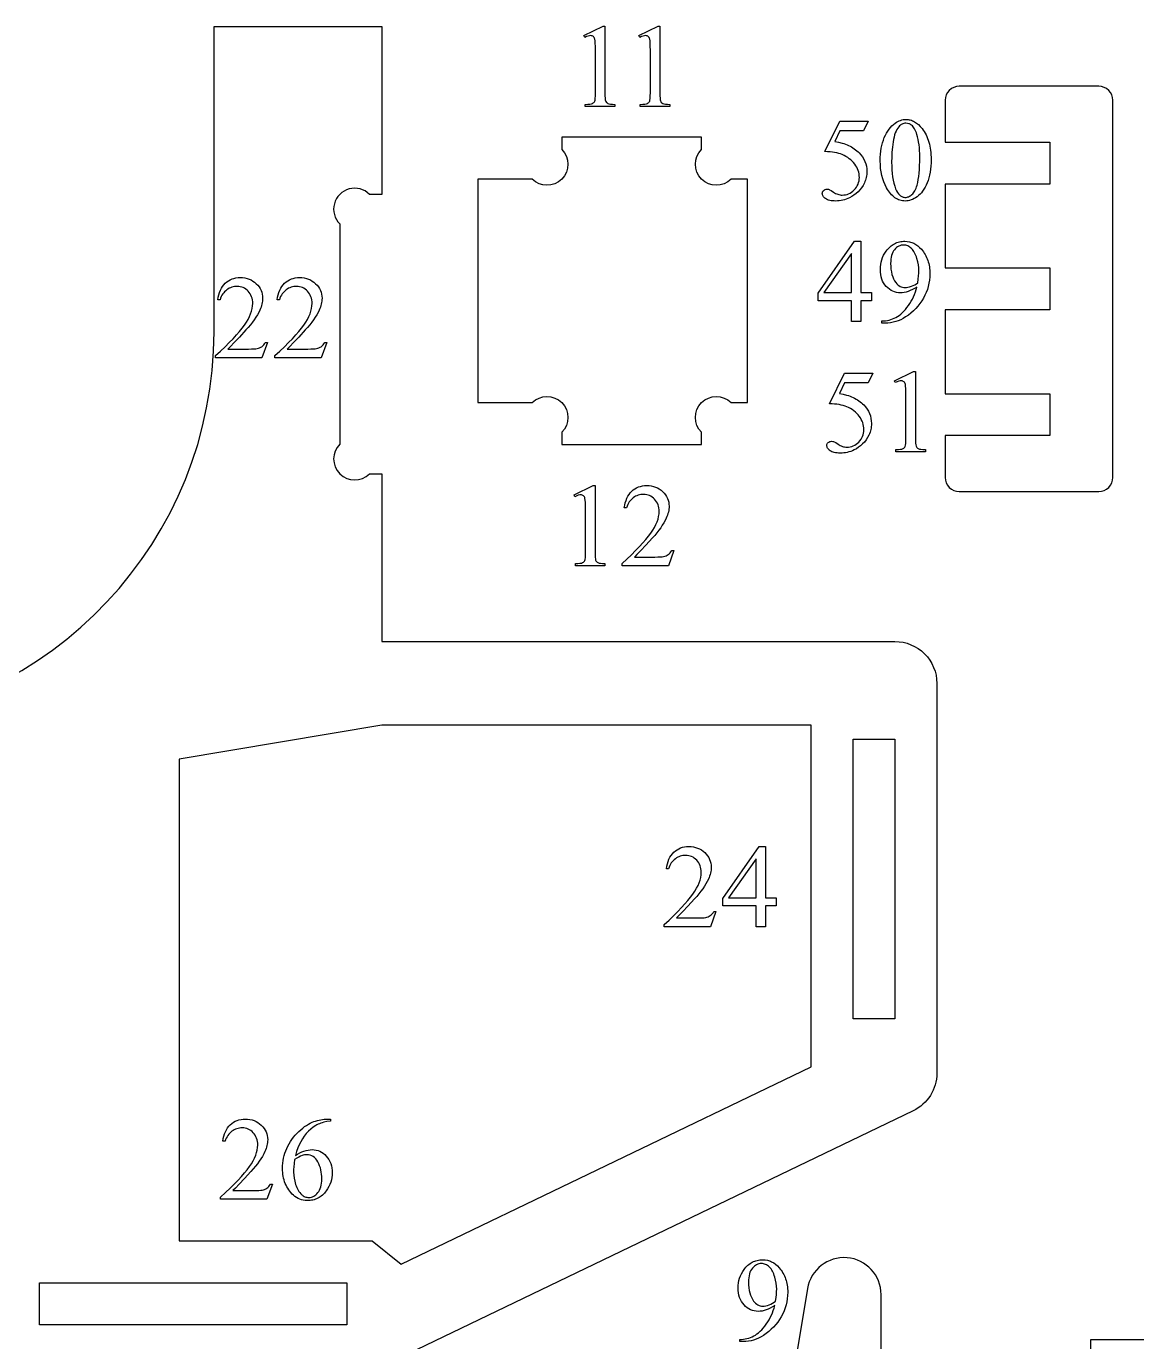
# Model space of a CAD drawing. Extents: x 5 to 599, y -219 to 392.
# Drawn here: x 395 to 479.1, y 292 to 391.6 of the extents above; entities that cross this region are included whole.
import ezdxf

# ---------------------------------------------------------------- set-up
doc = ezdxf.new("R2010")
doc.units = 0
doc.header["$MEASUREMENT"] = 0
for name, color, linetype in [('EXT', 1, 'CONTINUOUS'), ('INT', 5, 'CONTINUOUS'), ('TEXT', 18, 'CONTINUOUS')]:
    doc.layers.add(name, color=color, linetype=linetype)

msp = doc.modelspace()

# ---------------------------------------------------------------- linework, layer by layer
at = {"layer": 'EXT'}
for points in [[(422.59, 290.412, -0.112586), (421.213, 290.098), (381.189, 290.098), (381.189, 338.674, 0.396443), (409.236, 368.488), (409.236, 391.594), (421.937, 391.594), (421.937, 378.893), (421.007, 378.893, 1), (418.762, 376.648), (418.762, 359.97, 1), (421.007, 357.725), (421.937, 357.725), (421.937, 345.024), (460.814, 345.024, -0.414214), (463.989, 341.849), (463.989, 312.328, -0.288188), (462.191, 309.466)], [(465.675, 356.383), (476.259, 356.383, 0.414214), (477.318, 357.441), (477.318, 386.018, 0.414214), (476.259, 387.077), (465.675, 387.077, 0.414214), (464.617, 386.018), (464.617, 382.843), (472.555, 382.843), (472.555, 379.668), (464.617, 379.668), (464.617, 373.317), (472.555, 373.317), (472.555, 370.142), (464.617, 370.142), (464.617, 363.792), (472.555, 363.792), (472.555, 360.617), (464.617, 360.617), (464.617, 357.441, 0.414214)], [(429.228, 363.114), (433.333, 363.114, -1), (435.578, 360.869), (435.578, 359.939), (446.162, 359.939), (446.162, 360.869, -1), (448.407, 363.114), (449.65, 363.114), (449.65, 380.048), (448.407, 380.048, -1), (446.162, 382.293), (446.162, 383.223), (435.578, 383.223), (435.578, 382.293, -1), (433.333, 380.048), (429.228, 380.048)]]:
    msp.add_lwpolyline(points, format="xyb", close=True, dxfattribs=at)
for points in [[(459.763, 281.676), (459.763, 295.549, 0.920673), (454.191, 296.01), (452.27, 284.477, -1)], [(496.807, 292.132), (475.639, 292.132), (475.639, 291.202, -1)]]:
    msp.add_lwpolyline(points, format="xyb", dxfattribs=at)
at = {"layer": 'INT'}
for points in [[(423.416, 297.857), (454.464, 312.796), (454.464, 338.674), (421.937, 338.674), (406.59, 336.117), (406.59, 299.624), (421.213, 299.624)], [(460.814, 316.448), (457.639, 316.448), (457.639, 337.616), (460.814, 337.616)], [(419.291, 293.273), (396.006, 293.273), (396.006, 296.449), (419.291, 296.449)]]:
    msp.add_lwpolyline(points, close=True, dxfattribs=at)
at = {"layer": 'TEXT'}
for points in [[(437.255, 390.914), (438.704, 391.621), (438.849, 391.621), (438.849, 386.594), (438.852, 386.367), (438.86, 386.188), (438.873, 386.056), (438.891, 385.971), (438.917, 385.913), (438.955, 385.862), (439.004, 385.818), (439.064, 385.782), (439.147, 385.752), (439.264, 385.73), (439.415, 385.715), (439.6, 385.707), (439.6, 385.545), (437.361, 385.545), (437.361, 385.707), (437.553, 385.715), (437.708, 385.73), (437.825, 385.751), (437.905, 385.78), (437.962, 385.814), (438.01, 385.854), (438.048, 385.9), (438.076, 385.951), (438.098, 386.031), (438.113, 386.165), (438.122, 386.353), (438.125, 386.594), (438.125, 389.808), (438.122, 390.104), (438.114, 390.341), (438.1, 390.521), (438.081, 390.642), (438.062, 390.708), (438.038, 390.764), (438.006, 390.811), (437.969, 390.848), (437.926, 390.877), (437.879, 390.898), (437.829, 390.91), (437.774, 390.914), (437.684, 390.906), (437.579, 390.88), (437.458, 390.838), (437.321, 390.778)], [(441.418, 390.914), (442.867, 391.621), (443.011, 391.621), (443.011, 386.594), (443.014, 386.367), (443.022, 386.188), (443.035, 386.056), (443.053, 385.971), (443.08, 385.913), (443.117, 385.862), (443.166, 385.818), (443.227, 385.782), (443.309, 385.752), (443.426, 385.73), (443.577, 385.715), (443.762, 385.707), (443.762, 385.545), (441.523, 385.545), (441.523, 385.707), (441.715, 385.715), (441.87, 385.73), (441.987, 385.751), (442.067, 385.78), (442.124, 385.814), (442.172, 385.854), (442.21, 385.9), (442.239, 385.951), (442.26, 386.031), (442.275, 386.165), (442.284, 386.353), (442.287, 386.594), (442.287, 389.808), (442.284, 390.104), (442.276, 390.341), (442.262, 390.521), (442.243, 390.642), (442.225, 390.708), (442.2, 390.764), (442.169, 390.811), (442.131, 390.848), (442.088, 390.877), (442.042, 390.898), (441.991, 390.91), (441.936, 390.914), (441.847, 390.906), (441.741, 390.88), (441.62, 390.838), (441.483, 390.778)], [(458.785, 384.445), (458.443, 383.699), (456.651, 383.699), (456.261, 382.9), (456.544, 382.849), (456.812, 382.782), (456.941, 382.742), (457.065, 382.698), (457.186, 382.65), (457.303, 382.598), (457.417, 382.542), (457.526, 382.482), (457.632, 382.418), (457.734, 382.349), (457.833, 382.277), (457.927, 382.2), (458.018, 382.12), (458.105, 382.035), (458.242, 381.882), (458.36, 381.723), (458.461, 381.558), (458.543, 381.385), (458.607, 381.206), (458.652, 381.021), (458.68, 380.829), (458.689, 380.63), (458.686, 380.514), (458.677, 380.4), (458.662, 380.288), (458.641, 380.178), (458.614, 380.07), (458.581, 379.965), (458.542, 379.862), (458.498, 379.761), (458.396, 379.568), (458.282, 379.391), (458.156, 379.228), (458.017, 379.08), (457.868, 378.947), (457.711, 378.827), (457.545, 378.721), (457.372, 378.628), (457.245, 378.571), (457.117, 378.522), (456.989, 378.481), (456.86, 378.447), (456.73, 378.421), (456.599, 378.402), (456.468, 378.39), (456.335, 378.387), (456.206, 378.389), (456.086, 378.398), (455.975, 378.412), (455.873, 378.432), (455.78, 378.458), (455.696, 378.489), (455.622, 378.526), (455.556, 378.569), (455.499, 378.615), (455.449, 378.662), (455.408, 378.711), (455.373, 378.76), (455.347, 378.811), (455.328, 378.863), (455.316, 378.916), (455.312, 378.97), (455.319, 379.03), (455.338, 379.086), (455.369, 379.139), (455.413, 379.188), (455.467, 379.229), (455.527, 379.259), (455.594, 379.276), (455.668, 379.282), (455.775, 379.273), (455.823, 379.262), (455.868, 379.247), (455.984, 379.185), (456.16, 379.067), (456.242, 379.014), (456.325, 378.967), (456.408, 378.928), (456.491, 378.896), (456.575, 378.871), (456.659, 378.853), (456.743, 378.842), (456.827, 378.839), (456.954, 378.845), (457.076, 378.863), (457.195, 378.893), (457.309, 378.936), (457.42, 378.991), (457.527, 379.057), (457.63, 379.136), (457.729, 379.227), (457.82, 379.327), (457.899, 379.432), (457.966, 379.543), (458.021, 379.658), (458.063, 379.779), (458.094, 379.905), (458.112, 380.037), (458.118, 380.173), (458.112, 380.307), (458.096, 380.439), (458.069, 380.568), (458.031, 380.695), (457.982, 380.82), (457.923, 380.943), (457.852, 381.063), (457.771, 381.181), (457.68, 381.295), (457.581, 381.402), (457.474, 381.502), (457.358, 381.595), (457.235, 381.682), (457.103, 381.763), (456.962, 381.836), (456.814, 381.903), (456.689, 381.95), (456.553, 381.992), (456.406, 382.028), (456.249, 382.059), (456.08, 382.085), (455.901, 382.106), (455.711, 382.121), (455.51, 382.132), (456.651, 384.445)], [(459.703, 381.434), (459.708, 381.684), (459.722, 381.925), (459.746, 382.158), (459.78, 382.381), (459.823, 382.596), (459.876, 382.802), (459.938, 382.999), (460.01, 383.188), (460.09, 383.366), (460.176, 383.532), (460.269, 383.686), (460.368, 383.829), (460.473, 383.96), (460.585, 384.08), (460.703, 384.187), (460.827, 384.283), (460.926, 384.35), (461.026, 384.408), (461.127, 384.457), (461.229, 384.497), (461.331, 384.528), (461.434, 384.551), (461.538, 384.564), (461.643, 384.568), (461.729, 384.566), (461.812, 384.557), (461.895, 384.544), (461.977, 384.525), (462.058, 384.5), (462.137, 384.47), (462.216, 384.435), (462.293, 384.394), (462.37, 384.347), (462.445, 384.296), (462.592, 384.176), (462.734, 384.034), (462.873, 383.87), (462.955, 383.76), (463.032, 383.644), (463.104, 383.524), (463.171, 383.399), (463.232, 383.27), (463.287, 383.135), (463.338, 382.996), (463.383, 382.852), (463.423, 382.703), (463.458, 382.549), (463.487, 382.39), (463.511, 382.227), (463.529, 382.059), (463.543, 381.886), (463.551, 381.708), (463.553, 381.526), (463.549, 381.272), (463.535, 381.027), (463.511, 380.792), (463.479, 380.568), (463.437, 380.352), (463.385, 380.147), (463.325, 379.951), (463.255, 379.765), (463.178, 379.59), (463.095, 379.428), (463.008, 379.278), (462.915, 379.14), (462.817, 379.015), (462.714, 378.902), (462.606, 378.802), (462.493, 378.714), (462.378, 378.637), (462.263, 378.571), (462.15, 378.514), (462.038, 378.468), (461.927, 378.433), (461.817, 378.407), (461.708, 378.392), (461.6, 378.387), (461.494, 378.39), (461.391, 378.402), (461.29, 378.422), (461.192, 378.449), (461.095, 378.485), (461.001, 378.528), (460.909, 378.579), (460.819, 378.638), (460.732, 378.705), (460.646, 378.779), (460.563, 378.862), (460.482, 378.952), (460.404, 379.05), (460.327, 379.156), (460.253, 379.27), (460.181, 379.392), (460.069, 379.609), (459.972, 379.837), (459.89, 380.076), (459.822, 380.326), (459.77, 380.587), (459.733, 380.858), (459.71, 381.14)], [(460.563, 381.324), (460.568, 381.024), (460.582, 380.737), (460.606, 380.465), (460.639, 380.208), (460.682, 379.964), (460.734, 379.734), (460.795, 379.519), (460.866, 379.317), (460.933, 379.164), (461.007, 379.031), (461.089, 378.919), (461.178, 378.827), (461.226, 378.788), (461.275, 378.755), (461.327, 378.727), (461.38, 378.704), (461.435, 378.686), (461.493, 378.673), (461.552, 378.666), (461.613, 378.663), (461.672, 378.666), (461.732, 378.676), (461.793, 378.693), (461.854, 378.716), (461.916, 378.746), (461.978, 378.783), (462.041, 378.826), (462.104, 378.876), (462.166, 378.934), (462.224, 379.001), (462.278, 379.076), (462.328, 379.161), (462.375, 379.255), (462.417, 379.357), (462.456, 379.469), (462.491, 379.59), (462.538, 379.788), (462.579, 380.006), (462.614, 380.243), (462.642, 380.499), (462.664, 380.775), (462.68, 381.071), (462.69, 381.385), (462.693, 381.719), (462.689, 381.968), (462.68, 382.207), (462.663, 382.435), (462.64, 382.653), (462.61, 382.86), (462.574, 383.057), (462.531, 383.243), (462.482, 383.418), (462.441, 383.54), (462.397, 383.652), (462.351, 383.755), (462.301, 383.849), (462.248, 383.934), (462.193, 384.01), (462.135, 384.076), (462.074, 384.134), (462.028, 384.168), (461.979, 384.197), (461.928, 384.222), (461.875, 384.242), (461.762, 384.27), (461.639, 384.279), (461.565, 384.274), (461.494, 384.262), (461.424, 384.241), (461.357, 384.212), (461.292, 384.174), (461.228, 384.128), (461.167, 384.074), (461.108, 384.011), (461.032, 383.913), (460.962, 383.802), (460.899, 383.679), (460.842, 383.542), (460.792, 383.392), (460.747, 383.23), (460.709, 383.054), (460.678, 382.865), (460.628, 382.475), (460.592, 382.089), (460.571, 381.705)], [(459.041, 371.457), (459.041, 370.833), (458.242, 370.833), (458.242, 369.261), (457.518, 369.261), (457.518, 370.833), (454.998, 370.833), (454.998, 371.395), (457.759, 375.338), (458.242, 375.338), (458.242, 371.457)], [(459.827, 369.139), (459.827, 369.301), (459.969, 369.307), (460.108, 369.321), (460.244, 369.342), (460.378, 369.372), (460.51, 369.409), (460.639, 369.454), (460.765, 369.506), (460.89, 369.567), (461.012, 369.637), (461.133, 369.719), (461.254, 369.813), (461.373, 369.919), (461.491, 370.038), (461.609, 370.168), (461.725, 370.31), (461.84, 370.464), (461.95, 370.627), (462.052, 370.793), (462.145, 370.963), (462.229, 371.137), (462.305, 371.315), (462.372, 371.498), (462.43, 371.684), (462.479, 371.874), (462.309, 371.77), (462.143, 371.68), (461.98, 371.604), (461.823, 371.541), (461.669, 371.493), (461.519, 371.458), (461.373, 371.437), (461.232, 371.43), (461.078, 371.438), (460.929, 371.461), (460.786, 371.499), (460.649, 371.552), (460.518, 371.62), (460.392, 371.703), (460.271, 371.802), (460.156, 371.916), (460.051, 372.042), (459.96, 372.178), (459.883, 372.324), (459.82, 372.48), (459.772, 372.646), (459.737, 372.822), (459.716, 373.008), (459.709, 373.204), (459.716, 373.397), (459.737, 373.584), (459.772, 373.766), (459.82, 373.943), (459.883, 374.114), (459.96, 374.28), (460.051, 374.441), (460.156, 374.596), (460.225, 374.686), (460.297, 374.77), (460.37, 374.848), (460.447, 374.921), (460.526, 374.987), (460.608, 375.048), (460.692, 375.103), (460.779, 375.152), (460.868, 375.196), (460.96, 375.234), (461.055, 375.265), (461.152, 375.292), (461.251, 375.312), (461.354, 375.326), (461.458, 375.335), (461.566, 375.338), (461.746, 375.328), (461.919, 375.3), (462.003, 375.279), (462.086, 375.253), (462.167, 375.222), (462.246, 375.186), (462.4, 375.101), (462.547, 374.997), (462.687, 374.874), (462.821, 374.732), (462.899, 374.637), (462.972, 374.539), (463.039, 374.438), (463.102, 374.335), (463.159, 374.228), (463.212, 374.12), (463.26, 374.008), (463.302, 373.893), (463.34, 373.776), (463.372, 373.656), (463.4, 373.534), (463.422, 373.408), (463.44, 373.28), (463.452, 373.149), (463.46, 373.016), (463.462, 372.879), (463.455, 372.633), (463.432, 372.391), (463.394, 372.154), (463.341, 371.92), (463.272, 371.691), (463.188, 371.466), (463.089, 371.245), (462.975, 371.029), (462.847, 370.819), (462.708, 370.618), (462.556, 370.426), (462.392, 370.243), (462.217, 370.07), (462.029, 369.905), (461.83, 369.75), (461.618, 369.604), (461.44, 369.495), (461.257, 369.4), (461.07, 369.32), (460.88, 369.255), (460.685, 369.204), (460.486, 369.168), (460.284, 369.146), (460.077, 369.139)], [(462.549, 372.199), (462.584, 372.47), (462.608, 372.712), (462.623, 372.926), (462.628, 373.112), (462.619, 373.329), (462.592, 373.555), (462.547, 373.789), (462.483, 374.032), (462.445, 374.152), (462.403, 374.264), (462.358, 374.37), (462.308, 374.468), (462.255, 374.559), (462.198, 374.643), (462.137, 374.72), (462.073, 374.789), (462.005, 374.851), (461.935, 374.904), (461.863, 374.95), (461.789, 374.987), (461.712, 375.015), (461.634, 375.036), (461.553, 375.048), (461.469, 375.053), (461.373, 375.047), (461.28, 375.031), (461.19, 375.003), (461.103, 374.965), (461.018, 374.915), (460.937, 374.855), (460.859, 374.784), (460.784, 374.701), (460.715, 374.608), (460.656, 374.504), (460.605, 374.39), (460.564, 374.264), (460.531, 374.128), (460.508, 373.982), (460.495, 373.824), (460.49, 373.656), (460.496, 373.431), (460.514, 373.218), (460.545, 373.018), (460.588, 372.831), (460.643, 372.656), (460.71, 372.494), (460.789, 372.344), (460.881, 372.207), (460.954, 372.119), (461.032, 372.042), (461.113, 371.977), (461.199, 371.924), (461.289, 371.883), (461.383, 371.853), (461.481, 371.836), (461.583, 371.83), (461.689, 371.836), (461.804, 371.854), (461.928, 371.884), (462.062, 371.926), (462.196, 371.98), (462.322, 372.043), (462.44, 372.116)], [(457.518, 371.457), (457.518, 374.412), (455.428, 371.457)], [(413.284, 367.661), (412.867, 366.515), (409.355, 366.515), (409.355, 366.677), (409.728, 367.022), (410.072, 367.352), (410.388, 367.665), (410.675, 367.961), (410.934, 368.242), (411.163, 368.506), (411.365, 368.754), (411.537, 368.986), (411.685, 369.208), (411.814, 369.425), (411.922, 369.637), (412.011, 369.844), (412.08, 370.046), (412.13, 370.244), (412.159, 370.436), (412.169, 370.624), (412.164, 370.763), (412.148, 370.895), (412.12, 371.02), (412.082, 371.14), (412.034, 371.253), (411.974, 371.36), (411.904, 371.461), (411.822, 371.555), (411.734, 371.64), (411.64, 371.714), (411.543, 371.777), (411.441, 371.828), (411.336, 371.868), (411.226, 371.897), (411.111, 371.914), (410.993, 371.919), (410.884, 371.915), (410.779, 371.903), (410.676, 371.883), (410.576, 371.855), (410.479, 371.819), (410.385, 371.775), (410.293, 371.723), (410.204, 371.662), (410.12, 371.595), (410.041, 371.519), (409.968, 371.436), (409.901, 371.346), (409.839, 371.248), (409.783, 371.143), (409.733, 371.03), (409.689, 370.909), (409.526, 370.909), (409.559, 371.107), (409.603, 371.292), (409.657, 371.466), (409.722, 371.627), (409.798, 371.777), (409.885, 371.915), (409.982, 372.042), (410.09, 372.156), (410.207, 372.258), (410.332, 372.347), (410.463, 372.421), (410.601, 372.482), (410.747, 372.53), (410.899, 372.564), (411.059, 372.584), (411.225, 372.591), (411.403, 372.584), (411.572, 372.562), (411.735, 372.526), (411.89, 372.475), (412.037, 372.409), (412.177, 372.329), (412.31, 372.235), (412.435, 372.126), (412.549, 372.007), (412.647, 371.883), (412.73, 371.753), (412.799, 371.619), (412.852, 371.479), (412.89, 371.334), (412.912, 371.183), (412.92, 371.028), (412.917, 370.915), (412.907, 370.802), (412.89, 370.689), (412.867, 370.576), (412.838, 370.463), (412.801, 370.35), (412.759, 370.237), (412.709, 370.124), (412.622, 369.944), (412.522, 369.763), (412.409, 369.578), (412.283, 369.391), (412.145, 369.202), (411.995, 369.01), (411.831, 368.815), (411.656, 368.618), (411.16, 368.08), (410.768, 367.661), (410.477, 367.36), (410.29, 367.178), (411.844, 367.178), (412.064, 367.18), (412.248, 367.186), (412.396, 367.197), (412.509, 367.213), (412.603, 367.235), (412.691, 367.266), (412.775, 367.306), (412.854, 367.355), (412.928, 367.415), (412.998, 367.485), (413.062, 367.567), (413.122, 367.661)], [(417.78, 367.661), (417.363, 366.515), (413.851, 366.515), (413.851, 366.677), (414.224, 367.022), (414.568, 367.352), (414.884, 367.665), (415.171, 367.961), (415.43, 368.242), (415.659, 368.506), (415.86, 368.754), (416.033, 368.986), (416.181, 369.208), (416.309, 369.425), (416.418, 369.637), (416.507, 369.844), (416.576, 370.046), (416.626, 370.244), (416.655, 370.436), (416.665, 370.624), (416.66, 370.763), (416.643, 370.895), (416.616, 371.02), (416.578, 371.14), (416.53, 371.253), (416.47, 371.36), (416.399, 371.461), (416.318, 371.555), (416.229, 371.64), (416.136, 371.714), (416.039, 371.777), (415.937, 371.828), (415.831, 371.868), (415.721, 371.897), (415.607, 371.914), (415.488, 371.919), (415.38, 371.915), (415.274, 371.903), (415.172, 371.883), (415.072, 371.855), (414.975, 371.819), (414.88, 371.775), (414.789, 371.723), (414.7, 371.662), (414.616, 371.595), (414.537, 371.519), (414.464, 371.436), (414.397, 371.346), (414.335, 371.248), (414.279, 371.143), (414.229, 371.03), (414.184, 370.909), (414.022, 370.909), (414.055, 371.107), (414.098, 371.292), (414.153, 371.466), (414.218, 371.627), (414.294, 371.777), (414.38, 371.915), (414.478, 372.042), (414.586, 372.156), (414.703, 372.258), (414.827, 372.347), (414.959, 372.421), (415.097, 372.482), (415.242, 372.53), (415.395, 372.564), (415.554, 372.584), (415.721, 372.591), (415.898, 372.584), (416.068, 372.562), (416.231, 372.526), (416.386, 372.475), (416.533, 372.409), (416.673, 372.329), (416.806, 372.235), (416.931, 372.126), (417.044, 372.007), (417.143, 371.883), (417.226, 371.753), (417.295, 371.619), (417.348, 371.479), (417.385, 371.334), (417.408, 371.183), (417.416, 371.028), (417.413, 370.915), (417.403, 370.802), (417.386, 370.689), (417.363, 370.576), (417.333, 370.463), (417.297, 370.35), (417.254, 370.237), (417.205, 370.124), (417.118, 369.944), (417.017, 369.763), (416.905, 369.578), (416.779, 369.391), (416.641, 369.202), (416.491, 369.01), (416.327, 368.815), (416.151, 368.618), (415.656, 368.08), (415.263, 367.661), (414.973, 367.36), (414.786, 367.178), (416.34, 367.178), (416.56, 367.18), (416.744, 367.186), (416.892, 367.197), (417.005, 367.213), (417.098, 367.235), (417.187, 367.266), (417.271, 367.306), (417.35, 367.355), (417.424, 367.415), (417.494, 367.485), (417.558, 367.567), (417.618, 367.661)], [(459.131, 365.349), (458.788, 364.603), (456.997, 364.603), (456.606, 363.804), (456.89, 363.753), (457.158, 363.685), (457.286, 363.646), (457.411, 363.602), (457.532, 363.554), (457.649, 363.502), (457.762, 363.446), (457.872, 363.386), (457.978, 363.321), (458.08, 363.253), (458.178, 363.181), (458.273, 363.104), (458.363, 363.023), (458.45, 362.939), (458.587, 362.786), (458.706, 362.627), (458.806, 362.461), (458.888, 362.289), (458.952, 362.11), (458.998, 361.925), (459.025, 361.732), (459.034, 361.534), (459.031, 361.417), (459.022, 361.303), (459.007, 361.191), (458.987, 361.082), (458.96, 360.974), (458.927, 360.869), (458.888, 360.765), (458.843, 360.664), (458.742, 360.472), (458.628, 360.295), (458.501, 360.132), (458.363, 359.984), (458.214, 359.85), (458.056, 359.73), (457.891, 359.624), (457.717, 359.532), (457.591, 359.475), (457.463, 359.426), (457.335, 359.385), (457.206, 359.351), (457.076, 359.324), (456.945, 359.305), (456.813, 359.294), (456.681, 359.29), (456.552, 359.293), (456.431, 359.302), (456.32, 359.316), (456.218, 359.336), (456.126, 359.361), (456.042, 359.393), (455.967, 359.43), (455.902, 359.472), (455.845, 359.519), (455.795, 359.566), (455.753, 359.614), (455.719, 359.664), (455.692, 359.715), (455.673, 359.767), (455.662, 359.82), (455.658, 359.874), (455.664, 359.934), (455.683, 359.99), (455.715, 360.043), (455.759, 360.092), (455.813, 360.133), (455.873, 360.162), (455.94, 360.18), (456.014, 360.186), (456.121, 360.177), (456.169, 360.166), (456.213, 360.151), (456.329, 360.088), (456.505, 359.971), (456.588, 359.917), (456.671, 359.871), (456.754, 359.832), (456.837, 359.8), (456.92, 359.775), (457.004, 359.757), (457.088, 359.746), (457.173, 359.742), (457.299, 359.749), (457.422, 359.767), (457.54, 359.797), (457.655, 359.84), (457.766, 359.894), (457.873, 359.961), (457.976, 360.04), (458.075, 360.131), (458.166, 360.231), (458.245, 360.336), (458.312, 360.446), (458.366, 360.562), (458.409, 360.683), (458.439, 360.809), (458.457, 360.94), (458.464, 361.077), (458.458, 361.211), (458.442, 361.343), (458.415, 361.472), (458.377, 361.599), (458.328, 361.724), (458.268, 361.846), (458.198, 361.967), (458.117, 362.085), (458.026, 362.198), (457.927, 362.305), (457.82, 362.406), (457.704, 362.499), (457.58, 362.586), (457.448, 362.666), (457.308, 362.74), (457.16, 362.807), (457.035, 362.854), (456.899, 362.895), (456.752, 362.932), (456.594, 362.963), (456.426, 362.989), (456.247, 363.01), (456.057, 363.025), (455.856, 363.035), (456.997, 365.349)], [(460.777, 364.765), (462.226, 365.472), (462.371, 365.472), (462.371, 360.445), (462.374, 360.218), (462.382, 360.039), (462.395, 359.907), (462.413, 359.822), (462.439, 359.764), (462.477, 359.713), (462.526, 359.669), (462.586, 359.633), (462.669, 359.603), (462.786, 359.581), (462.937, 359.566), (463.122, 359.558), (463.122, 359.396), (460.883, 359.396), (460.883, 359.558), (461.075, 359.566), (461.23, 359.581), (461.347, 359.602), (461.427, 359.631), (461.484, 359.665), (461.531, 359.705), (461.57, 359.751), (461.598, 359.802), (461.62, 359.882), (461.635, 360.016), (461.644, 360.204), (461.647, 360.445), (461.647, 363.659), (461.644, 363.955), (461.636, 364.192), (461.622, 364.372), (461.603, 364.493), (461.584, 364.559), (461.559, 364.615), (461.528, 364.662), (461.491, 364.699), (461.448, 364.728), (461.401, 364.749), (461.35, 364.761), (461.295, 364.765), (461.206, 364.757), (461.101, 364.731), (460.98, 364.689), (460.843, 364.629)], [(436.506, 356.129), (437.955, 356.836), (438.1, 356.836), (438.1, 351.809), (438.102, 351.582), (438.11, 351.403), (438.123, 351.271), (438.142, 351.186), (438.168, 351.128), (438.206, 351.077), (438.255, 351.033), (438.315, 350.997), (438.398, 350.967), (438.515, 350.945), (438.666, 350.93), (438.851, 350.922), (438.851, 350.76), (436.611, 350.76), (436.611, 350.922), (436.804, 350.93), (436.958, 350.945), (437.076, 350.966), (437.156, 350.995), (437.213, 351.029), (437.26, 351.069), (437.298, 351.115), (437.327, 351.166), (437.348, 351.246), (437.363, 351.38), (437.372, 351.568), (437.375, 351.809), (437.375, 355.023), (437.373, 355.319), (437.364, 355.556), (437.351, 355.736), (437.332, 355.857), (437.313, 355.923), (437.288, 355.979), (437.257, 356.026), (437.22, 356.063), (437.177, 356.092), (437.13, 356.113), (437.079, 356.125), (437.024, 356.129), (436.935, 356.121), (436.83, 356.095), (436.709, 356.053), (436.572, 355.993)], [(444.071, 351.906), (443.654, 350.76), (440.141, 350.76), (440.141, 350.922), (440.515, 351.268), (440.859, 351.597), (441.175, 351.91), (441.462, 352.206), (441.72, 352.487), (441.95, 352.751), (442.151, 353), (442.323, 353.232), (442.472, 353.453), (442.6, 353.67), (442.709, 353.882), (442.798, 354.089), (442.867, 354.291), (442.916, 354.489), (442.946, 354.681), (442.956, 354.869), (442.95, 355.008), (442.934, 355.14), (442.907, 355.266), (442.869, 355.385), (442.82, 355.498), (442.761, 355.605), (442.69, 355.706), (442.609, 355.8), (442.52, 355.885), (442.427, 355.959), (442.33, 356.022), (442.228, 356.073), (442.122, 356.113), (442.012, 356.142), (441.898, 356.159), (441.779, 356.164), (441.671, 356.16), (441.565, 356.148), (441.462, 356.128), (441.363, 356.1), (441.265, 356.064), (441.171, 356.02), (441.08, 355.968), (440.991, 355.908), (440.907, 355.84), (440.828, 355.764), (440.755, 355.681), (440.687, 355.591), (440.626, 355.493), (440.57, 355.388), (440.52, 355.275), (440.475, 355.155), (440.313, 355.155), (440.345, 355.352), (440.389, 355.537), (440.443, 355.711), (440.509, 355.872), (440.584, 356.022), (440.671, 356.161), (440.769, 356.287), (440.877, 356.402), (440.994, 356.503), (441.118, 356.592), (441.249, 356.666), (441.388, 356.728), (441.533, 356.775), (441.686, 356.809), (441.845, 356.829), (442.012, 356.836), (442.189, 356.829), (442.359, 356.807), (442.521, 356.771), (442.676, 356.72), (442.824, 356.654), (442.964, 356.574), (443.096, 356.48), (443.221, 356.371), (443.335, 356.252), (443.434, 356.128), (443.517, 355.998), (443.585, 355.864), (443.638, 355.724), (443.676, 355.579), (443.699, 355.429), (443.706, 355.273), (443.703, 355.16), (443.693, 355.047), (443.677, 354.934), (443.654, 354.821), (443.624, 354.708), (443.588, 354.595), (443.545, 354.482), (443.496, 354.369), (443.408, 354.19), (443.308, 354.008), (443.195, 353.824), (443.07, 353.637), (442.932, 353.447), (442.781, 353.255), (442.618, 353.06), (442.442, 352.863), (441.947, 352.325), (441.554, 351.906), (441.264, 351.605), (441.077, 351.423), (442.631, 351.423), (442.85, 351.425), (443.034, 351.432), (443.183, 351.442), (443.296, 351.458), (443.389, 351.48), (443.478, 351.511), (443.561, 351.551), (443.641, 351.601), (443.715, 351.66), (443.784, 351.731), (443.849, 351.813), (443.908, 351.906)], [(447.26, 324.563), (446.843, 323.417), (443.33, 323.417), (443.33, 323.579), (443.704, 323.924), (444.048, 324.254), (444.364, 324.567), (444.651, 324.863), (444.909, 325.144), (445.139, 325.408), (445.34, 325.656), (445.512, 325.888), (445.661, 326.11), (445.789, 326.327), (445.898, 326.539), (445.987, 326.746), (446.056, 326.948), (446.105, 327.146), (446.135, 327.338), (446.145, 327.526), (446.139, 327.665), (446.123, 327.797), (446.096, 327.923), (446.058, 328.042), (446.009, 328.155), (445.95, 328.262), (445.879, 328.363), (445.798, 328.457), (445.709, 328.542), (445.616, 328.616), (445.519, 328.679), (445.417, 328.73), (445.311, 328.77), (445.201, 328.799), (445.087, 328.816), (444.968, 328.821), (444.86, 328.817), (444.754, 328.805), (444.651, 328.785), (444.552, 328.757), (444.454, 328.721), (444.36, 328.677), (444.269, 328.625), (444.18, 328.564), (444.096, 328.497), (444.017, 328.421), (443.944, 328.338), (443.876, 328.248), (443.815, 328.15), (443.759, 328.045), (443.709, 327.932), (443.664, 327.812), (443.502, 327.812), (443.534, 328.009), (443.578, 328.194), (443.632, 328.368), (443.698, 328.529), (443.773, 328.679), (443.86, 328.817), (443.958, 328.944), (444.066, 329.058), (444.183, 329.16), (444.307, 329.249), (444.438, 329.323), (444.577, 329.384), (444.722, 329.432), (444.875, 329.466), (445.034, 329.486), (445.201, 329.493), (445.378, 329.486), (445.548, 329.464), (445.71, 329.428), (445.865, 329.377), (446.013, 329.311), (446.153, 329.231), (446.285, 329.137), (446.41, 329.028), (446.524, 328.909), (446.623, 328.785), (446.706, 328.655), (446.774, 328.521), (446.827, 328.381), (446.865, 328.236), (446.888, 328.086), (446.896, 327.93), (446.892, 327.817), (446.882, 327.704), (446.866, 327.591), (446.843, 327.478), (446.813, 327.365), (446.777, 327.252), (446.734, 327.139), (446.685, 327.026), (446.597, 326.846), (446.497, 326.665), (446.384, 326.48), (446.259, 326.293), (446.121, 326.104), (445.97, 325.912), (445.807, 325.717), (445.631, 325.52), (445.136, 324.982), (444.743, 324.563), (444.453, 324.262), (444.266, 324.08), (445.82, 324.08), (446.039, 324.082), (446.223, 324.088), (446.372, 324.099), (446.485, 324.115), (446.578, 324.137), (446.667, 324.168), (446.75, 324.208), (446.83, 324.257), (446.904, 324.317), (446.973, 324.387), (447.038, 324.469), (447.097, 324.563)], [(451.817, 325.612), (451.817, 324.988), (451.018, 324.988), (451.018, 323.417), (450.294, 323.417), (450.294, 324.988), (447.774, 324.988), (447.774, 325.55), (450.535, 329.493), (451.018, 329.493), (451.018, 325.612)], [(450.294, 325.612), (450.294, 328.567), (448.204, 325.612)], [(413.665, 303.92), (413.248, 302.774), (409.736, 302.774), (409.736, 302.936), (410.109, 303.282), (410.453, 303.611), (410.769, 303.924), (411.056, 304.22), (411.314, 304.501), (411.544, 304.765), (411.745, 305.014), (411.918, 305.246), (412.066, 305.467), (412.194, 305.684), (412.303, 305.896), (412.392, 306.103), (412.461, 306.305), (412.51, 306.503), (412.54, 306.695), (412.55, 306.883), (412.544, 307.022), (412.528, 307.154), (412.501, 307.28), (412.463, 307.399), (412.414, 307.512), (412.355, 307.619), (412.284, 307.72), (412.203, 307.814), (412.114, 307.899), (412.021, 307.973), (411.924, 308.036), (411.822, 308.087), (411.716, 308.127), (411.606, 308.156), (411.492, 308.173), (411.373, 308.178), (411.265, 308.174), (411.159, 308.162), (411.057, 308.142), (410.957, 308.114), (410.86, 308.078), (410.765, 308.034), (410.674, 307.982), (410.585, 307.922), (410.501, 307.854), (410.422, 307.778), (410.349, 307.695), (410.282, 307.605), (410.22, 307.507), (410.164, 307.402), (410.114, 307.289), (410.069, 307.169), (409.907, 307.169), (409.94, 307.366), (409.983, 307.551), (410.038, 307.725), (410.103, 307.886), (410.179, 308.036), (410.265, 308.175), (410.363, 308.301), (410.471, 308.416), (410.588, 308.517), (410.712, 308.606), (410.844, 308.68), (410.982, 308.742), (411.127, 308.789), (411.28, 308.823), (411.439, 308.843), (411.606, 308.85), (411.783, 308.843), (411.953, 308.821), (412.116, 308.785), (412.271, 308.734), (412.418, 308.668), (412.558, 308.588), (412.69, 308.494), (412.816, 308.385), (412.929, 308.266), (413.028, 308.142), (413.111, 308.012), (413.179, 307.878), (413.232, 307.738), (413.27, 307.593), (413.293, 307.443), (413.301, 307.287), (413.297, 307.174), (413.288, 307.061), (413.271, 306.948), (413.248, 306.835), (413.218, 306.722), (413.182, 306.609), (413.139, 306.496), (413.09, 306.383), (413.002, 306.204), (412.902, 306.022), (412.789, 305.838), (412.664, 305.651), (412.526, 305.461), (412.375, 305.269), (412.212, 305.074), (412.036, 304.877), (411.541, 304.339), (411.148, 303.92), (410.858, 303.619), (410.671, 303.437), (412.225, 303.437), (412.444, 303.439), (412.628, 303.445), (412.777, 303.456), (412.89, 303.472), (412.983, 303.494), (413.072, 303.525), (413.156, 303.565), (413.235, 303.615), (413.309, 303.674), (413.379, 303.745), (413.443, 303.826), (413.503, 303.92)], [(418.069, 308.85), (418.069, 308.688), (417.792, 308.652), (417.542, 308.602), (417.427, 308.571), (417.319, 308.537), (417.218, 308.499), (417.123, 308.457), (417.031, 308.411), (416.94, 308.359), (416.758, 308.238), (416.578, 308.095), (416.398, 307.928), (416.227, 307.745), (416.071, 307.552), (415.931, 307.349), (415.805, 307.136), (415.693, 306.907), (415.59, 306.658), (415.496, 306.388), (415.412, 306.097), (415.571, 306.199), (415.729, 306.287), (415.887, 306.362), (416.046, 306.423), (416.205, 306.471), (416.363, 306.505), (416.522, 306.525), (416.681, 306.532), (416.831, 306.524), (416.976, 306.501), (417.116, 306.463), (417.251, 306.409), (417.381, 306.34), (417.505, 306.255), (417.625, 306.156), (417.739, 306.04), (417.844, 305.913), (417.935, 305.777), (418.012, 305.632), (418.075, 305.478), (418.124, 305.316), (418.159, 305.145), (418.18, 304.965), (418.187, 304.776), (418.18, 304.591), (418.159, 304.411), (418.124, 304.235), (418.074, 304.062), (418.011, 303.894), (417.933, 303.73), (417.841, 303.57), (417.735, 303.415), (417.666, 303.324), (417.593, 303.24), (417.519, 303.161), (417.441, 303.088), (417.361, 303.021), (417.277, 302.96), (417.191, 302.905), (417.103, 302.855), (417.011, 302.811), (416.917, 302.773), (416.82, 302.741), (416.721, 302.715), (416.619, 302.695), (416.513, 302.68), (416.406, 302.671), (416.295, 302.668), (416.145, 302.675), (416.001, 302.694), (415.863, 302.725), (415.731, 302.769), (415.604, 302.826), (415.483, 302.896), (415.368, 302.978), (415.259, 303.072), (415.158, 303.172), (415.063, 303.276), (414.975, 303.383), (414.894, 303.494), (414.819, 303.609), (414.75, 303.727), (414.689, 303.849), (414.633, 303.975), (414.584, 304.104), (414.542, 304.236), (414.506, 304.373), (414.477, 304.513), (414.454, 304.657), (414.438, 304.804), (414.428, 304.955), (414.425, 305.109), (414.43, 305.308), (414.445, 305.504), (414.47, 305.698), (414.505, 305.889), (414.55, 306.077), (414.605, 306.264), (414.67, 306.447), (414.745, 306.629), (414.83, 306.806), (414.923, 306.978), (415.024, 307.146), (415.134, 307.308), (415.253, 307.465), (415.38, 307.617), (415.516, 307.764), (415.661, 307.906), (415.808, 308.04), (415.955, 308.162), (416.1, 308.273), (416.243, 308.373), (416.384, 308.461), (416.525, 308.538), (416.663, 308.603), (416.8, 308.657), (416.935, 308.702), (417.067, 308.742), (417.198, 308.775), (417.326, 308.802), (417.451, 308.823), (417.575, 308.838), (417.695, 308.847), (417.814, 308.85)], [(415.338, 305.777), (415.303, 305.495), (415.279, 305.241), (415.264, 305.016), (415.259, 304.82), (415.269, 304.604), (415.298, 304.38), (415.347, 304.147), (415.415, 303.904), (415.456, 303.784), (415.502, 303.67), (415.553, 303.563), (415.608, 303.461), (415.669, 303.367), (415.734, 303.278), (415.803, 303.196), (415.878, 303.121), (415.935, 303.072), (415.996, 303.03), (416.059, 302.995), (416.126, 302.966), (416.196, 302.943), (416.268, 302.927), (416.344, 302.917), (416.422, 302.914), (416.517, 302.92), (416.608, 302.937), (416.697, 302.965), (416.784, 303.004), (416.868, 303.055), (416.95, 303.117), (417.029, 303.19), (417.105, 303.274), (417.176, 303.369), (417.237, 303.473), (417.288, 303.587), (417.331, 303.711), (417.363, 303.844), (417.387, 303.987), (417.401, 304.14), (417.406, 304.302), (417.401, 304.486), (417.387, 304.664), (417.364, 304.836), (417.331, 305.002), (417.289, 305.161), (417.238, 305.314), (417.177, 305.461), (417.107, 305.601), (417.029, 305.73), (416.942, 305.841), (416.848, 305.936), (416.746, 306.013), (416.636, 306.073), (416.519, 306.116), (416.393, 306.141), (416.26, 306.15), (416.175, 306.146), (416.087, 306.132), (415.996, 306.111), (415.902, 306.08), (415.795, 306.034), (415.665, 305.969), (415.513, 305.883)], [(449.057, 291.99), (449.057, 292.153), (449.199, 292.159), (449.338, 292.173), (449.474, 292.194), (449.608, 292.224), (449.74, 292.261), (449.869, 292.305), (449.996, 292.358), (450.12, 292.418), (450.242, 292.489), (450.364, 292.571), (450.484, 292.665), (450.603, 292.771), (450.722, 292.889), (450.839, 293.02), (450.955, 293.162), (451.07, 293.316), (451.181, 293.478), (451.282, 293.645), (451.375, 293.815), (451.46, 293.989), (451.535, 294.167), (451.602, 294.349), (451.66, 294.535), (451.709, 294.726), (451.539, 294.622), (451.373, 294.532), (451.211, 294.455), (451.053, 294.393), (450.899, 294.344), (450.749, 294.31), (450.604, 294.289), (450.462, 294.282), (450.308, 294.29), (450.16, 294.312), (450.017, 294.35), (449.88, 294.403), (449.748, 294.472), (449.622, 294.555), (449.501, 294.654), (449.387, 294.767), (449.282, 294.894), (449.191, 295.03), (449.114, 295.176), (449.051, 295.332), (449.002, 295.498), (448.967, 295.674), (448.946, 295.86), (448.939, 296.056), (448.946, 296.249), (448.967, 296.436), (449.002, 296.618), (449.051, 296.795), (449.114, 296.966), (449.191, 297.132), (449.282, 297.292), (449.387, 297.448), (449.455, 297.538), (449.527, 297.622), (449.601, 297.7), (449.677, 297.772), (449.756, 297.839), (449.838, 297.9), (449.922, 297.955), (450.009, 298.004), (450.098, 298.048), (450.19, 298.085), (450.285, 298.117), (450.382, 298.143), (450.482, 298.164), (450.584, 298.178), (450.689, 298.187), (450.796, 298.19), (450.976, 298.18), (451.149, 298.152), (451.234, 298.13), (451.316, 298.104), (451.397, 298.074), (451.477, 298.038), (451.63, 297.953), (451.777, 297.849), (451.918, 297.726), (452.052, 297.584), (452.129, 297.489), (452.202, 297.391), (452.27, 297.29), (452.332, 297.186), (452.39, 297.08), (452.442, 296.971), (452.49, 296.86), (452.532, 296.745), (452.57, 296.628), (452.603, 296.508), (452.63, 296.385), (452.653, 296.26), (452.67, 296.132), (452.683, 296.001), (452.69, 295.867), (452.693, 295.731), (452.685, 295.485), (452.662, 295.243), (452.624, 295.006), (452.571, 294.772), (452.502, 294.543), (452.419, 294.318), (452.32, 294.097), (452.205, 293.88), (452.078, 293.67), (451.938, 293.469), (451.786, 293.278), (451.623, 293.095), (451.447, 292.922), (451.26, 292.757), (451.06, 292.602), (450.849, 292.456), (450.67, 292.347), (450.487, 292.252), (450.301, 292.172), (450.11, 292.107), (449.915, 292.056), (449.717, 292.019), (449.514, 291.998), (449.308, 291.99)], [(451.78, 295.05), (451.814, 295.322), (451.839, 295.564), (451.854, 295.778), (451.859, 295.964), (451.849, 296.181), (451.822, 296.407), (451.777, 296.641), (451.714, 296.883), (451.676, 297.003), (451.634, 297.116), (451.588, 297.222), (451.539, 297.32), (451.485, 297.411), (451.428, 297.495), (451.368, 297.571), (451.303, 297.641), (451.236, 297.703), (451.166, 297.756), (451.094, 297.801), (451.019, 297.838), (450.943, 297.867), (450.864, 297.888), (450.783, 297.9), (450.699, 297.904), (450.603, 297.899), (450.51, 297.882), (450.42, 297.855), (450.333, 297.816), (450.249, 297.767), (450.168, 297.707), (450.09, 297.635), (450.015, 297.553), (449.946, 297.46), (449.886, 297.356), (449.835, 297.241), (449.794, 297.116), (449.762, 296.98), (449.739, 296.834), (449.725, 296.676), (449.72, 296.508), (449.726, 296.283), (449.745, 296.07), (449.775, 295.87), (449.818, 295.683), (449.873, 295.508), (449.94, 295.346), (450.02, 295.196), (450.111, 295.059), (450.185, 294.971), (450.262, 294.894), (450.344, 294.829), (450.429, 294.776), (450.519, 294.735), (450.613, 294.705), (450.711, 294.688), (450.814, 294.682), (450.919, 294.688), (451.034, 294.706), (451.159, 294.736), (451.292, 294.778), (451.426, 294.831), (451.552, 294.895), (451.67, 294.968)]]:
    msp.add_lwpolyline(points, close=True, dxfattribs=at)

doc.saveas('drawing.dxf')
